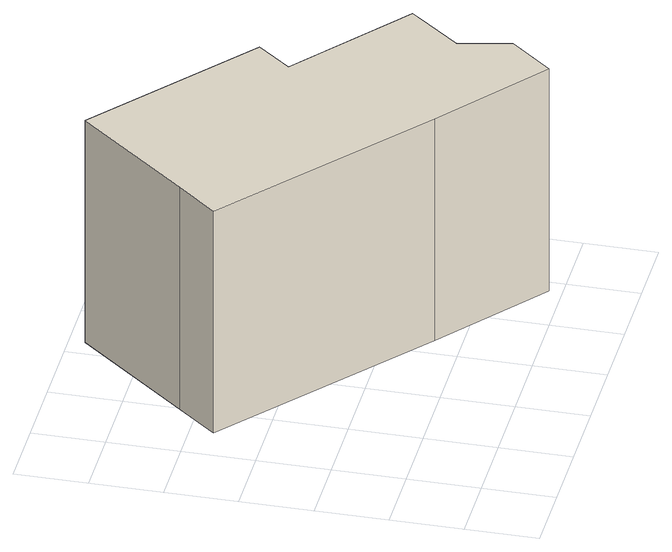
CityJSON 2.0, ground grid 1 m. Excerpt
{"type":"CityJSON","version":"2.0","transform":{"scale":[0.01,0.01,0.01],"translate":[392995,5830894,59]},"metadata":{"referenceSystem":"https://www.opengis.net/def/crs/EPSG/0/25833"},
"CityObjects":{
"building1":{"type":"Building","attributes":{"Gemeindeschluessel":"11000003","BezugspunktDach":"2200","function":"31001_2724","measuredHeight":3.44,"storeysAboveGround":1},"address":[{"country":"Germany","locality":"Berlin","thoroughfareNumber":"31H (3)","thoroughfareName":"Jean-Calas-Weg"}],"geometry":[{"type":"Solid","lod":"1","boundaries":[[[[0,1,2,3,4,5,6,7,8,9,10]],[[11,12,13,14,15,16,17,18,19,20,21]],[[11,21,10,9]],[[12,11,9,8]],[[13,12,8,7]],[[14,13,7,6]],[[15,14,6,5]],[[16,15,5,4]],[[17,16,4,3]],[[18,17,3,2]],[[19,18,2,1]],[[20,19,1,0]],[[21,20,0,10]]]]}]}
},
"vertices":[
[332,137,345],[481,19,345],[530,78,345],[514,150,345],[551,196,345],[571,221,345],[411,350,345],[449,397,345],[228,579,345],[99,424,345],[53,369,345],[99,424,2],[228,579,2],[449,397,2],[411,350,2],[571,221,2],[551,196,2],[514,150,2],[530,78,2],[481,19,2],[332,137,2],[53,369,2]
]}
